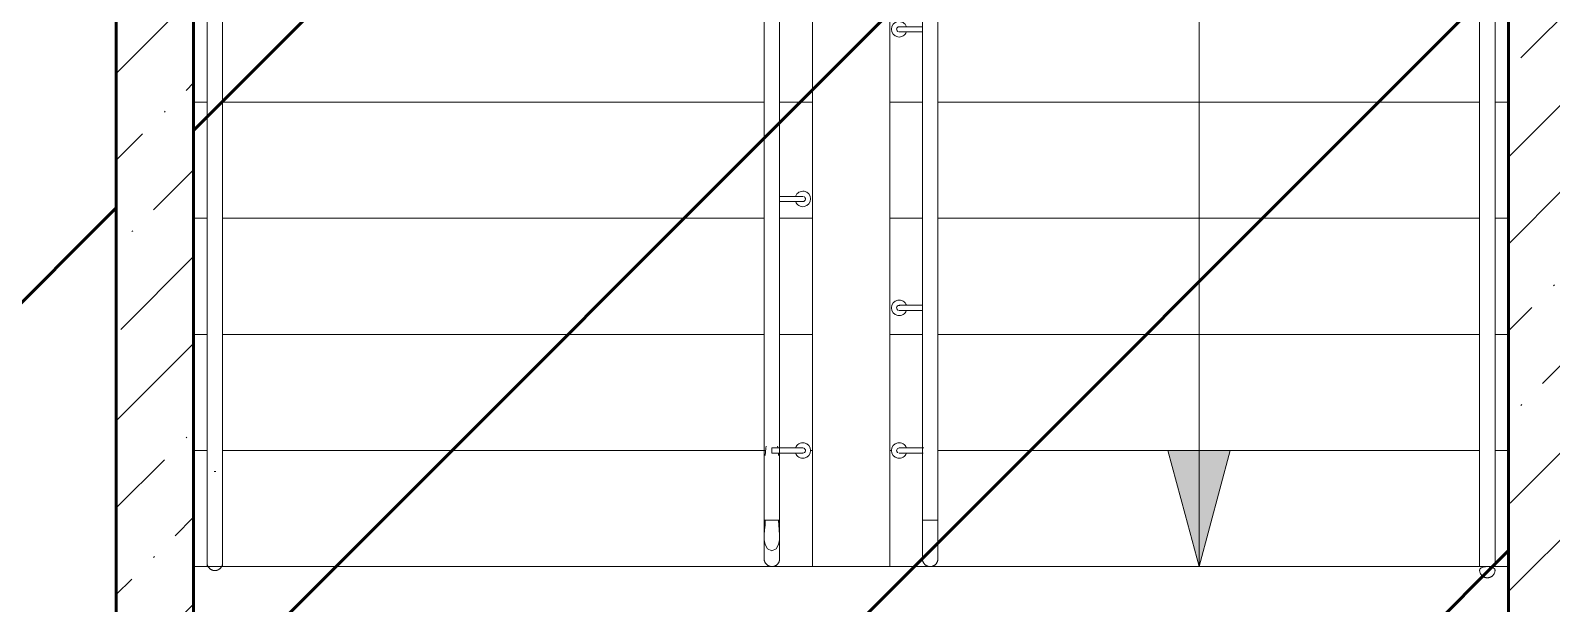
# Model space of a CAD drawing. Header units: millimetres. Extents: x -56773 to 323062, y -262288 to 76460.
# Drawn here: x 8587 to 12521, y -244904 to -243423 of the extents above; entities that cross this region are included whole.
import ezdxf

# ---------------------------------------------------------------- set-up
doc = ezdxf.new("R2010")
doc.units = ezdxf.units.MM
doc.linetypes.add('ADSK_Линия сетки', pattern=[25, 20, -2.5, 0, -2.5])
for name, color, linetype, lineweight in [('1.1) Шлифовка потолка', 5, 'Continuous', 60), ('3.1 Штукатурка внешн стен', 5, 'Continuous', 60), ('Лестницы', 7, 'Continuous', 9), ('Ограждение', 7, 'Continuous', 9), ('Оси', 7, 'Continuous', 9), ('Перекрытие', 7, 'Continuous', 18), ('Стены наружные', 7, 'Continuous', 18), ('Стены несущие', 7, 'Continuous', 30), ('Стрелки вверх', 7, 'Continuous', 18)]:
    doc.layers.add(name, color=color, linetype=linetype, lineweight=lineweight)
pattern_1 = [(45, (9.36, -250313.7), (84.1895, 308.696), [396.875, -79.375, 3.353, -76.022])]

# ---------------------------------------------------------------- blocks, each defined once
blk = doc.blocks.new('Ограждение - D40 доп поручень 700-422948-Маркировочный 5-й')
at = {"layer": 'Ограждение'}
for p, q in [((-26.7, 6.7), (-63.5, 6.7)), ((-62.1, -6.7), (-26.7, -6.7)), ((-26.7, -6.7), (-20, -6.7))]:
    blk.add_line(p, q, dxfattribs=at)
at = {"layer": 'Ограждение', "flags": 128}
for points in [[(0, 6.7), (0, 6.7), (-0.1, 6.7), (-0.2, 6.7), (-0.3, 6.7), (-0.5, 6.7), (-0.8, 6.7), (-1, 6.7), (-1.4, 6.7), (-1.7, 6.7), (-2.1, 6.7), (-2.5, 6.7), (-3, 6.7), (-3.5, 6.7), (-4.1, 6.7), (-4.7, 6.7), (-5.3, 6.7), (-5.9, 6.7), (-6.6, 6.7), (-7.3, 6.7), (-8.1, 6.7), (-8.9, 6.7), (-9.7, 6.7), (-10.5, 6.7), (-11.4, 6.7), (-12.3, 6.7), (-13.2, 6.7), (-14.1, 6.7), (-15, 6.7), (-16, 6.7), (-17, 6.7), (-18, 6.7), (-19, 6.7), (-20, 6.7), (-21.1, 6.7), (-22.1, 6.7), (-23.2, 6.7), (-24.2, 6.7), (-25.3, 6.7), (-26.4, 6.7), (-26.7, 6.7)], [(-26.7, -6.7), (-25.6, -6.7), (-24.5, -6.7), (-23.5, -6.7), (-22.4, -6.7), (-21.4, -6.7), (-20.3, -6.7), (-19.3, -6.7), (-18.3, -6.7), (-17.3, -6.7), (-16.3, -6.7), (-15.3, -6.7), (-14.4, -6.7), (-13.4, -6.7), (-12.5, -6.7), (-11.6, -6.7), (-10.7, -6.7), (-9.9, -6.7), (-9.1, -6.7), (-8.3, -6.7), (-7.5, -6.7), (-6.8, -6.7), (-6.1, -6.7), (-5.5, -6.7), (-4.8, -6.7), (-4.2, -6.7), (-3.7, -6.7), (-3.1, -6.7), (-2.7, -6.7), (-2.2, -6.7), (-1.8, -6.7), (-1.4, -6.7), (-1.1, -6.7), (-0.8, -6.7), (-0.6, -6.7), (-0.4, -6.7), (-0.2, -6.7), (-0.1, -6.7), (0, -6.7), (0, -6.7)]]:
    blk.add_lwpolyline(points, dxfattribs=at)
at = {"layer": 'Ограждение'}
for radius, start, end in [(20, 360, 160.3657), (6.67, 90, 105), (6.67, 293.6327, 90), (20, 199.6343, 360)]:
    blk.add_arc((0, 0), radius, start, end, dxfattribs=at)
blk = doc.blocks.new('Ограждение - D40 доп поручень 700-3269558-Маркировочный 5-й')
at = {"layer": 'Ограждение'}
for p, q in [((-26.7, 6.7), (-60, 6.7)), ((-60, -6.7), (-26.7, -6.7)), ((-26.7, -6.7), (-20, -6.7))]:
    blk.add_line(p, q, dxfattribs=at)
at = {"layer": 'Ограждение', "flags": 128}
for points in [[(0, 6.7), (0, 6.7), (-0.1, 6.7), (-0.2, 6.7), (-0.3, 6.7), (-0.5, 6.7), (-0.8, 6.7), (-1, 6.7), (-1.4, 6.7), (-1.7, 6.7), (-2.1, 6.7), (-2.5, 6.7), (-3, 6.7), (-3.5, 6.7), (-4.1, 6.7), (-4.7, 6.7), (-5.3, 6.7), (-5.9, 6.7), (-6.6, 6.7), (-7.3, 6.7), (-8.1, 6.7), (-8.9, 6.7), (-9.7, 6.7), (-10.5, 6.7), (-11.4, 6.7), (-12.3, 6.7), (-13.2, 6.7), (-14.1, 6.7), (-15, 6.7), (-16, 6.7), (-17, 6.7), (-18, 6.7), (-19, 6.7), (-20, 6.7), (-21.1, 6.7), (-22.1, 6.7), (-23.2, 6.7), (-24.2, 6.7), (-25.3, 6.7), (-26.4, 6.7), (-26.7, 6.7)], [(-26.7, -6.7), (-25.6, -6.7), (-24.5, -6.7), (-23.5, -6.7), (-22.4, -6.7), (-21.4, -6.7), (-20.3, -6.7), (-19.3, -6.7), (-18.3, -6.7), (-17.3, -6.7), (-16.3, -6.7), (-15.3, -6.7), (-14.4, -6.7), (-13.4, -6.7), (-12.5, -6.7), (-11.6, -6.7), (-10.7, -6.7), (-9.9, -6.7), (-9.1, -6.7), (-8.3, -6.7), (-7.5, -6.7), (-6.8, -6.7), (-6.1, -6.7), (-5.5, -6.7), (-4.8, -6.7), (-4.2, -6.7), (-3.7, -6.7), (-3.1, -6.7), (-2.7, -6.7), (-2.2, -6.7), (-1.8, -6.7), (-1.4, -6.7), (-1.1, -6.7), (-0.8, -6.7), (-0.6, -6.7), (-0.4, -6.7), (-0.2, -6.7), (-0.1, -6.7), (0, -6.7), (0, -6.7)]]:
    blk.add_lwpolyline(points, dxfattribs=at)
at = {"layer": 'Ограждение'}
for radius, start, end in [(20, 360, 160.3657), (6.67, 90, 105), (6.67, 285, 90), (20, 199.6343, 360)]:
    blk.add_arc((0, 0), radius, start, end, dxfattribs=at)
blk = doc.blocks.new('Ограждение - D40 доп поручень 700-3269560-Маркировочный 5-й')
at = {"layer": 'Ограждение'}
for p, q in [((-26.7, 6.7), (-60, 6.7)), ((-60, -6.7), (-26.7, -6.7)), ((-26.7, -6.7), (-20, -6.7))]:
    blk.add_line(p, q, dxfattribs=at)
at = {"layer": 'Ограждение', "flags": 128}
for points in [[(0, 6.7), (0, 6.7), (-0.1, 6.7), (-0.2, 6.7), (-0.3, 6.7), (-0.5, 6.7), (-0.8, 6.7), (-1, 6.7), (-1.4, 6.7), (-1.7, 6.7), (-2.1, 6.7), (-2.5, 6.7), (-3, 6.7), (-3.5, 6.7), (-4.1, 6.7), (-4.7, 6.7), (-5.3, 6.7), (-5.9, 6.7), (-6.6, 6.7), (-7.3, 6.7), (-8.1, 6.7), (-8.9, 6.7), (-9.7, 6.7), (-10.5, 6.7), (-11.4, 6.7), (-12.3, 6.7), (-13.2, 6.7), (-14.1, 6.7), (-15, 6.7), (-16, 6.7), (-17, 6.7), (-18, 6.7), (-19, 6.7), (-20, 6.7), (-21.1, 6.7), (-22.1, 6.7), (-23.2, 6.7), (-24.2, 6.7), (-25.3, 6.7), (-26.4, 6.7), (-26.7, 6.7)], [(-26.7, -6.7), (-25.6, -6.7), (-24.5, -6.7), (-23.5, -6.7), (-22.4, -6.7), (-21.4, -6.7), (-20.3, -6.7), (-19.3, -6.7), (-18.3, -6.7), (-17.3, -6.7), (-16.3, -6.7), (-15.3, -6.7), (-14.4, -6.7), (-13.4, -6.7), (-12.5, -6.7), (-11.6, -6.7), (-10.7, -6.7), (-9.9, -6.7), (-9.1, -6.7), (-8.3, -6.7), (-7.5, -6.7), (-6.8, -6.7), (-6.1, -6.7), (-5.5, -6.7), (-4.8, -6.7), (-4.2, -6.7), (-3.7, -6.7), (-3.1, -6.7), (-2.7, -6.7), (-2.2, -6.7), (-1.8, -6.7), (-1.4, -6.7), (-1.1, -6.7), (-0.8, -6.7), (-0.6, -6.7), (-0.4, -6.7), (-0.2, -6.7), (-0.1, -6.7), (0, -6.7), (0, -6.7)]]:
    blk.add_lwpolyline(points, dxfattribs=at)
at = {"layer": 'Ограждение'}
for radius, start, end in [(20, 360, 160.3657), (6.67, 90, 105), (6.67, 285, 90), (20, 199.6343, 360)]:
    blk.add_arc((0, 0), radius, start, end, dxfattribs=at)
blk = doc.blocks.new('Ограждение - Ограждение-941311-Маркировочный 5-й')
at = {"extrusion": (0, 0, -1), "zscale": -1}
for name, p in [('Ограждение - D40 доп поручень 700-3269558-Маркировочный 5-й', (-10824.6, 6893.4)), ('Ограждение - D40 доп поручень 700-3269560-Маркировочный 5-й', (-10824.6, 6173.4)), ('Ограждение - D40 доп поручень 700-422948-Маркировочный 5-й', (-10824.6, 5805))]:
    blk.add_blockref(name, p, dxfattribs=at)
blk = doc.blocks.new('Ограждение - D40 доп поручень 700-V6-Маркировочный 5-й')
at = {"layer": 'Ограждение'}
for p, q in [((-26.7, 6.7), (-80, 6.7)), ((-80, -6.7), (-80, 6.7)), ((-80, -6.7), (-26.7, -6.7)), ((-26.7, -6.7), (-20, -6.7))]:
    blk.add_line(p, q, dxfattribs=at)
at = {"layer": 'Ограждение', "flags": 128}
for points in [[(0, 6.7), (0, 6.7), (-0.1, 6.7), (-0.2, 6.7), (-0.3, 6.7), (-0.5, 6.7), (-0.8, 6.7), (-1, 6.7), (-1.4, 6.7), (-1.7, 6.7), (-2.1, 6.7), (-2.5, 6.7), (-3, 6.7), (-3.5, 6.7), (-4.1, 6.7), (-4.7, 6.7), (-5.3, 6.7), (-5.9, 6.7), (-6.6, 6.7), (-7.3, 6.7), (-8.1, 6.7), (-8.9, 6.7), (-9.7, 6.7), (-10.5, 6.7), (-11.4, 6.7), (-12.3, 6.7), (-13.2, 6.7), (-14.1, 6.7), (-15, 6.7), (-16, 6.7), (-17, 6.7), (-18, 6.7), (-19, 6.7), (-20, 6.7), (-21.1, 6.7), (-22.1, 6.7), (-23.2, 6.7), (-24.2, 6.7), (-25.3, 6.7), (-26.4, 6.7), (-26.7, 6.7)], [(-26.7, -6.7), (-25.6, -6.7), (-24.5, -6.7), (-23.5, -6.7), (-22.4, -6.7), (-21.4, -6.7), (-20.3, -6.7), (-19.3, -6.7), (-18.3, -6.7), (-17.3, -6.7), (-16.3, -6.7), (-15.3, -6.7), (-14.4, -6.7), (-13.4, -6.7), (-12.5, -6.7), (-11.6, -6.7), (-10.7, -6.7), (-9.9, -6.7), (-9.1, -6.7), (-8.3, -6.7), (-7.5, -6.7), (-6.8, -6.7), (-6.1, -6.7), (-5.5, -6.7), (-4.8, -6.7), (-4.2, -6.7), (-3.7, -6.7), (-3.1, -6.7), (-2.7, -6.7), (-2.2, -6.7), (-1.8, -6.7), (-1.4, -6.7), (-1.1, -6.7), (-0.8, -6.7), (-0.6, -6.7), (-0.4, -6.7), (-0.2, -6.7), (-0.1, -6.7), (0, -6.7), (0, -6.7)]]:
    blk.add_lwpolyline(points, dxfattribs=at)
at = {"layer": 'Ограждение'}
for radius, start, end in [(20, 360, 160.3657), (6.67, 90, 105), (6.67, 285, 90), (20, 199.6343, 360)]:
    blk.add_arc((0, 0), radius, start, end, dxfattribs=at)
blk = doc.blocks.new('Ограждение - D40 доп поручень 700-3274673-Маркировочный 5-й')
at = {"layer": 'Ограждение'}
for p, q in [((-26.7, 6.7), (-60, 6.7)), ((-60, -6.7), (-26.7, -6.7)), ((-26.7, -6.7), (-20, -6.7))]:
    blk.add_line(p, q, dxfattribs=at)
at = {"layer": 'Ограждение', "flags": 128}
for points in [[(0, 6.7), (0, 6.7), (-0.1, 6.7), (-0.2, 6.7), (-0.3, 6.7), (-0.5, 6.7), (-0.8, 6.7), (-1, 6.7), (-1.4, 6.7), (-1.7, 6.7), (-2.1, 6.7), (-2.5, 6.7), (-3, 6.7), (-3.5, 6.7), (-4.1, 6.7), (-4.7, 6.7), (-5.3, 6.7), (-5.9, 6.7), (-6.6, 6.7), (-7.3, 6.7), (-8.1, 6.7), (-8.9, 6.7), (-9.7, 6.7), (-10.5, 6.7), (-11.4, 6.7), (-12.3, 6.7), (-13.2, 6.7), (-14.1, 6.7), (-15, 6.7), (-16, 6.7), (-17, 6.7), (-18, 6.7), (-19, 6.7), (-20, 6.7), (-21.1, 6.7), (-22.1, 6.7), (-23.2, 6.7), (-24.2, 6.7), (-25.3, 6.7), (-26.4, 6.7), (-26.7, 6.7)], [(-26.7, -6.7), (-25.6, -6.7), (-24.5, -6.7), (-23.5, -6.7), (-22.4, -6.7), (-21.4, -6.7), (-20.3, -6.7), (-19.3, -6.7), (-18.3, -6.7), (-17.3, -6.7), (-16.3, -6.7), (-15.3, -6.7), (-14.4, -6.7), (-13.4, -6.7), (-12.5, -6.7), (-11.6, -6.7), (-10.7, -6.7), (-9.9, -6.7), (-9.1, -6.7), (-8.3, -6.7), (-7.5, -6.7), (-6.8, -6.7), (-6.1, -6.7), (-5.5, -6.7), (-4.8, -6.7), (-4.2, -6.7), (-3.7, -6.7), (-3.1, -6.7), (-2.7, -6.7), (-2.2, -6.7), (-1.8, -6.7), (-1.4, -6.7), (-1.1, -6.7), (-0.8, -6.7), (-0.6, -6.7), (-0.4, -6.7), (-0.2, -6.7), (-0.1, -6.7), (0, -6.7), (0, -6.7)]]:
    blk.add_lwpolyline(points, dxfattribs=at)
at = {"layer": 'Ограждение'}
for radius, start, end in [(20, 360, 160.3657), (6.67, 90, 105), (6.67, 285, 90), (20, 199.6343, 360)]:
    blk.add_arc((0, 0), radius, start, end, dxfattribs=at)
blk = doc.blocks.new('Ограждение - Ограждение-3082659-Маркировочный 5-й')
at = {"extrusion": (0, 0, -1), "zscale": -1, "rotation": 180}
for name, p in [('Ограждение - D40 доп поручень 700-3274673-Маркировочный 5-й', (-10575.4, 6455)), ('Ограждение - D40 доп поручень 700-V6-Маркировочный 5-й', (-10575.4, 5805))]:
    blk.add_blockref(name, p, dxfattribs=at)
blk = doc.blocks.new('Тип верхнего поручня - Верхний поручень_Внутренний_-3274271-Маркировочный 5-й')
at = {"layer": 'Ограждение'}
for p, q in [((10884.6, 9493), (10884.6, 5806.6)), ((10924.6, 5806.6), (10924.6, 9493)), ((10884.6, 5793.2), (10884.6, 5625)), ((10924.6, 5625), (10924.6, 5793.2)), ((10906.9, 5625), (10902.3, 5625))]:
    blk.add_line(p, q, dxfattribs=at)
at = {"layer": 'Ограждение', "flags": 128}
for points in [[(10884.6, 5806.6), (10884.6, 5805.5), (10884.6, 5804.4), (10884.6, 5803.3), (10884.6, 5802.1), (10884.6, 5801), (10884.6, 5799.8), (10884.6, 5798.6), (10884.6, 5797.5), (10884.6, 5796.3), (10884.6, 5795.1), (10884.6, 5793.9), (10884.6, 5793.2)], [(10924.6, 5793.2), (10924.6, 5794.4), (10924.6, 5795.6), (10924.6, 5796.8), (10924.6, 5797.9), (10924.6, 5799.1), (10924.6, 5800.3), (10924.6, 5801.5), (10924.6, 5802.6), (10924.6, 5803.7), (10924.6, 5804.8), (10924.6, 5805.9), (10924.6, 5806.6)]]:
    blk.add_lwpolyline(points, dxfattribs=at)
blk = doc.blocks.new('Тип верхнего поручня - D40 шаг 200-16091-Маркировочный 5-й')
at = {"layer": 'Ограждение'}
for p, q in [((0, 0), (0, 2.3)), ((0, -2.3), (0, 0))]:
    blk.add_line(p, q, dxfattribs=at)
at = {"layer": 'Ограждение', "flags": 128}
for points in [[(0, 20), (4, 20), (8, 20), (12, 20), (15.9, 20), (19.9, 20), (23.8, 20), (27.6, 20), (31.5, 20), (35.2, 20), (38.9, 20), (42.6, 20), (46.2, 20), (49.7, 20), (53.1, 20), (56.5, 20), (59.7, 20), (62.9, 20), (65.9, 20), (68.9, 20), (71.7, 20), (74.5, 20), (77.1, 20), (79.6, 20), (81.9, 20), (84.1, 20), (86.2, 20), (88.2, 20), (90, 20), (91.7, 20), (93.2, 20), (94.6, 20), (95.8, 20), (96.9, 20), (97.8, 20), (98.5, 20), (99.1, 20), (99.6, 20), (99.9, 20), (100, 20), (100, 20)], [(100, 20), (99.9, 20), (99.7, 20), (99.3, 20), (98.7, 20), (98, 20), (97.1, 20), (96.1, 20), (94.9, 20), (93.6, 20), (92.1, 20), (90.5, 20), (88.7, 20), (86.8, 20), (84.7, 20), (82.5, 20), (80.2, 20), (77.8, 20), (75.2, 20), (72.5, 20), (69.7, 20), (66.7, 20), (63.7, 20), (60.6, 20), (57.4, 20), (54, 20), (50.6, 20), (47.1, 20), (43.6, 20), (39.9, 20), (36.2, 20), (32.5, 20), (28.7, 20), (24.8, 20), (20.9, 20), (17, 20), (13, 20), (9.1, 20), (5.1, 20), (1.1, 20), (0, 20)], [(100, 20), (100.8, 20), (101.6, 19.9), (102.4, 19.9), (103.2, 19.7), (104, 19.6), (104.8, 19.4), (105.5, 19.2), (106.3, 19), (107, 18.7), (107.8, 18.4), (108.5, 18.1), (109.2, 17.7), (109.9, 17.4), (110.6, 16.9), (111.3, 16.5), (111.9, 16), (112.6, 15.6), (113.2, 15), (113.8, 14.5), (114.3, 13.9), (114.9, 13.3), (115.4, 12.7), (115.9, 12.1), (116.4, 11.5), (116.8, 10.8), (117.2, 10.1), (117.6, 9.4), (118, 8.7), (118.3, 8), (118.6, 7.2), (118.9, 6.5), (119.2, 5.7), (119.4, 5), (119.6, 4.2), (119.7, 3.4), (119.8, 2.6), (119.9, 1.8), (120, 1), (120, 0.2), (120, 0)], [(120, 0), (120, -0.8), (119.9, -1.6), (119.9, -2.4), (119.7, -3.2), (119.6, -4), (119.4, -4.8), (119.2, -5.5), (119, -6.3), (118.7, -7), (118.4, -7.8), (118.1, -8.5), (117.7, -9.2), (117.4, -9.9), (116.9, -10.6), (116.5, -11.3), (116, -11.9), (115.6, -12.6), (115, -13.2), (114.5, -13.8), (113.9, -14.3), (113.3, -14.9), (112.7, -15.4), (112.1, -15.9), (111.5, -16.4), (110.8, -16.8), (110.1, -17.2), (109.4, -17.6), (108.7, -18), (108, -18.3), (107.2, -18.6), (106.5, -18.9), (105.7, -19.2), (105, -19.4), (104.2, -19.6), (103.4, -19.7), (102.6, -19.8), (101.8, -19.9), (101, -20), (100.2, -20), (100, -20)], [(0, -20), (4, -20), (8, -20), (12, -20), (15.9, -20), (19.9, -20), (23.8, -20), (27.6, -20), (31.5, -20), (35.2, -20), (38.9, -20), (42.6, -20), (46.2, -20), (49.7, -20), (53.1, -20), (56.5, -20), (59.7, -20), (62.9, -20), (65.9, -20), (68.9, -20), (71.7, -20), (74.5, -20), (77.1, -20), (79.6, -20), (81.9, -20), (84.1, -20), (86.2, -20), (88.2, -20), (90, -20), (91.7, -20), (93.2, -20), (94.6, -20), (95.8, -20), (96.9, -20), (97.8, -20), (98.5, -20), (99.1, -20), (99.6, -20), (99.9, -20), (100, -20), (100, -20)], [(100, -20), (99.9, -20), (99.7, -20), (99.3, -20), (98.7, -20), (98, -20), (97.1, -20), (96.1, -20), (94.9, -20), (93.6, -20), (92.1, -20), (90.5, -20), (88.7, -20), (86.8, -20), (84.7, -20), (82.5, -20), (80.2, -20), (77.8, -20), (75.2, -20), (72.5, -20), (69.7, -20), (66.7, -20), (63.7, -20), (60.6, -20), (57.4, -20), (54, -20), (50.6, -20), (47.1, -20), (43.6, -20), (39.9, -20), (36.2, -20), (32.5, -20), (28.7, -20), (24.8, -20), (20.9, -20), (17, -20), (13, -20), (9.1, -20), (5.1, -20), (1.1, -20), (0, -20)]]:
    blk.add_lwpolyline(points, dxfattribs=at)
blk = doc.blocks.new('Тип верхнего поручня - Верхний поручень_Внутренний_-V29-Маркировочный 5-й')
at = {"layer": 'Ограждение'}
for p, q in [((10884.6, 9481.9), (10884.6, 5815.5)), ((10924.6, 9481.9), (10924.6, 5815.5)), ((10884.6, 5815.5), (10884.6, 5793.2)), ((10884.6, 5793.2), (10884.6, 5625)), ((10924.6, 5815.5), (10924.6, 5793.2)), ((10924.6, 5793.2), (10924.6, 5625)), ((10924.6, 5625), (10884.6, 5625))]:
    blk.add_line(p, q, dxfattribs=at)
blk = doc.blocks.new('Тип перил - Перила_Внутренний_-3274415-Маркировочный 5-й')
at = {"layer": 'Ограждение'}
for p, q in [((12325.4, 9405), (12325.4, 5505)), ((12365.4, 5505), (12365.4, 9405))]:
    blk.add_line(p, q, dxfattribs=at)
at = {"layer": 'Ограждение', "flags": 128}
blk.add_lwpolyline([(12347.5, 5505), (12345.4, 5505), (12343.3, 5505)], dxfattribs=at)
blk = doc.blocks.new('Тип перил - D40-16087-Маркировочный 5-й')
at = {"layer": 'Ограждение', "flags": 128}
for points in [[(45525, 5496), (45525.1, 5494.2), (45525.3, 5492.5), (45525.7, 5490.8), (45526.2, 5489.2), (45526.8, 5487.8), (45527.5, 5486.4), (45528.2, 5485.2), (45528.9, 5484.1), (45529.7, 5483.1), (45530.5, 5482.3), (45531.2, 5481.5), (45532, 5480.9), (45532.7, 5480.3), (45533.4, 5479.7), (45534.1, 5479.3), (45534.7, 5478.9), (45535.3, 5478.5), (45535.9, 5478.2), (45536.5, 5477.9), (45537, 5477.7), (45537.6, 5477.5), (45538.1, 5477.3), (45538.6, 5477.1), (45539, 5476.9), (45539.5, 5476.8), (45539.9, 5476.7), (45540.4, 5476.6), (45540.8, 5476.5), (45541.2, 5476.4), (45541.6, 5476.3), (45542, 5476.3), (45542.3, 5476.2), (45542.7, 5476.2), (45543.1, 5476.1), (45543.5, 5476.1), (45543.8, 5476.1), (45544.2, 5476), (45544.5, 5476), (45544.9, 5476), (45545, 5476)], [(45565, 5496), (45564.9, 5494.2), (45564.7, 5492.5), (45564.3, 5490.8), (45563.8, 5489.2), (45563.2, 5487.8), (45562.5, 5486.4), (45561.8, 5485.2), (45561.1, 5484.1), (45560.3, 5483.1), (45559.5, 5482.3), (45558.8, 5481.5), (45558, 5480.9), (45557.3, 5480.3), (45556.6, 5479.7), (45555.9, 5479.3), (45555.3, 5478.9), (45554.7, 5478.5), (45554.1, 5478.2), (45553.5, 5477.9), (45553, 5477.7), (45552.4, 5477.5), (45551.9, 5477.3), (45551.4, 5477.1), (45551, 5476.9), (45550.5, 5476.8), (45550.1, 5476.7), (45549.6, 5476.6), (45549.2, 5476.5), (45548.8, 5476.4), (45548.4, 5476.3), (45548, 5476.3), (45547.7, 5476.2), (45547.3, 5476.2), (45546.9, 5476.1), (45546.5, 5476.1), (45546.2, 5476.1), (45545.8, 5476), (45545.5, 5476), (45545.1, 5476), (45545, 5476)]]:
    blk.add_lwpolyline(points, dxfattribs=at)
at = {"layer": 'Ограждение'}
for start_param, end_param in [(1.570796, 3.367477), (6.080846, 7.853982)]:
    blk.add_ellipse((45545, 5496), major_axis=(20, 0), ratio=0.447214, start_param=start_param, end_param=end_param, dxfattribs=at)
blk = doc.blocks.new('Тип перил - Перила_Внутренний_-V30-Маркировочный 5-й')
at = {"layer": 'Ограждение'}
for p, q in [((12325.4, 9405), (12325.4, 5505)), ((12365.4, 9405), (12365.4, 5505)), ((12365.4, 5505), (12325.4, 5505))]:
    blk.add_line(p, q, dxfattribs=at)
blk = doc.blocks.new('Тип перил - Перила_Внутренний_-3275139-Маркировочный 5-й')
at = {"layer": 'Ограждение'}
for p, q in [((9035, 5791.9), (9035, 5505)), ((9075, 5505), (9075, 5791.9)), ((9057.1, 5750.7), (9052.9, 5750.7))]:
    blk.add_line(p, q, dxfattribs=at)
at = {"layer": 'Ограждение', "flags": 128}
blk.add_lwpolyline([(9057, 5505), (9055, 5505), (9053, 5505)], dxfattribs=at)
blk = doc.blocks.new('Тип перил - D40-V36-Маркировочный 5-й')
at = {"layer": 'Ограждение', "flags": 128}
for points in [[(9035, 5514.6), (9035.1, 5513), (9035.3, 5511.3), (9035.6, 5509.8), (9036, 5508.3), (9036.6, 5506.9), (9037.2, 5505.6), (9037.8, 5504.4), (9038.5, 5503.3), (9039.2, 5502.3), (9040, 5501.4), (9040.7, 5500.6), (9041.4, 5499.9), (9042.1, 5499.3), (9042.8, 5498.8), (9043.5, 5498.3), (9044.1, 5497.8), (9044.8, 5497.4), (9045.4, 5497.1), (9046, 5496.8), (9046.5, 5496.5), (9047.1, 5496.2), (9047.6, 5496), (9048.1, 5495.8), (9048.6, 5495.7), (9049.1, 5495.5), (9049.6, 5495.4), (9050, 5495.2), (9050.5, 5495.1), (9050.9, 5495), (9051.3, 5494.9), (9051.7, 5494.9), (9052.1, 5494.8), (9052.5, 5494.8), (9052.9, 5494.7), (9053.3, 5494.7), (9053.7, 5494.6), (9054.1, 5494.6), (9054.5, 5494.6), (9054.9, 5494.6), (9055, 5494.6)], [(9075, 5514.6), (9074.9, 5513), (9074.7, 5511.3), (9074.4, 5509.8), (9074, 5508.3), (9073.4, 5506.9), (9072.8, 5505.6), (9072.2, 5504.4), (9071.5, 5503.3), (9070.8, 5502.3), (9070, 5501.4), (9069.3, 5500.6), (9068.6, 5499.9), (9067.9, 5499.3), (9067.2, 5498.8), (9066.5, 5498.3), (9065.9, 5497.8), (9065.2, 5497.4), (9064.6, 5497.1), (9064, 5496.8), (9063.5, 5496.5), (9062.9, 5496.2), (9062.4, 5496), (9061.9, 5495.8), (9061.4, 5495.7), (9060.9, 5495.5), (9060.4, 5495.4), (9060, 5495.2), (9059.5, 5495.1), (9059.1, 5495), (9058.7, 5494.9), (9058.3, 5494.9), (9057.9, 5494.8), (9057.5, 5494.8), (9057.1, 5494.7), (9056.7, 5494.7), (9056.3, 5494.6), (9055.9, 5494.6), (9055.5, 5494.6), (9055.1, 5494.6), (9055, 5494.6)]]:
    blk.add_lwpolyline(points, dxfattribs=at)
blk = doc.blocks.new('Тип перил - Перила_Внутренний_-V37-Маркировочный 5-й')
at = {"layer": 'Ограждение'}
for p, q in [((9075, 6966.9), (9035, 6948.2)), ((9075, 5505), (9075, 6966.9)), ((9035, 5505), (9035, 6948.2)), ((9035, 5505), (9075, 5505))]:
    blk.add_line(p, q, dxfattribs=at)
blk = doc.blocks.new('Тип верхнего поручня - Верхний поручень_Внутренний_-3275219-Маркировочный 5-й')
at = {"layer": 'Ограждение'}
for p, q in [((10510.1, 5816.3), (10511.2, 5811.4)), ((10512.6, 5798.6), (10512.7, 5792.1))]:
    blk.add_line(p, q, dxfattribs=at)
at = {"layer": 'Ограждение', "flags": 128}
blk.add_lwpolyline([(10478.1, 5792.1), (10478.4, 5801.8), (10479.6, 5811.4), (10480.7, 5816.3)], dxfattribs=at)
blk = doc.blocks.new('Тип верхнего поручня - D40 шаг 200-V38-Маркировочный 5-й')
at = {"layer": 'Ограждение', "flags": 128}
for points in [[(0, 20), (4, 20), (8, 20), (12, 20), (15.9, 20), (19.9, 20), (23.8, 20), (27.6, 20), (31.5, 20), (35.2, 20), (38.9, 20), (42.6, 20), (46.2, 20), (49.7, 20), (53.1, 20), (56.5, 20), (59.7, 20), (62.9, 20), (65.9, 20), (68.9, 20), (71.7, 20), (74.5, 20), (77.1, 20), (79.6, 20), (81.9, 20), (84.1, 20), (86.2, 20), (88.2, 20), (90, 20), (91.7, 20), (93.2, 20), (94.6, 20), (95.8, 20), (96.9, 20), (97.8, 20), (98.5, 20), (99.1, 20), (99.6, 20), (99.9, 20), (100, 20), (100, 20)], [(0, 17.3), (12.6, 17.8), (25.2, 18.9), (37.6, 19.8), (50.5, 19.7), (63.1, 17.4), (74.1, 11.2), (79.4, 0)], [(0, -17.3), (12.6, -17.8), (25.2, -18.9), (37.6, -19.8), (50.5, -19.7), (63.1, -17.4), (74.1, -11.2), (79.4, 0)], [(100, 20), (99.9, 20), (99.7, 20), (99.3, 20), (98.7, 20), (98, 20), (97.1, 20), (96.1, 20), (94.9, 20), (93.6, 20), (92.1, 20), (90.5, 20), (88.7, 20), (86.8, 20), (84.7, 20), (82.5, 20), (80.2, 20), (77.8, 20), (75.2, 20), (72.5, 20), (69.7, 20), (66.7, 20), (63.7, 20), (60.6, 20), (57.4, 20), (54, 20), (50.6, 20), (47.1, 20), (43.6, 20)], [(100, 20), (100.8, 20), (101.6, 19.9), (102.4, 19.9), (103.2, 19.7), (104, 19.6), (104.8, 19.4), (105.5, 19.2), (106.3, 19), (107, 18.7), (107.8, 18.4), (108.5, 18.1), (109.2, 17.7), (109.9, 17.4), (110.6, 16.9), (111.3, 16.5), (111.9, 16), (112.6, 15.6), (113.2, 15), (113.8, 14.5), (114.3, 13.9), (114.9, 13.3), (115.4, 12.7), (115.9, 12.1), (116.4, 11.5), (116.8, 10.8), (117.2, 10.1), (117.6, 9.4), (118, 8.7), (118.3, 8), (118.6, 7.2), (118.9, 6.5), (119.2, 5.7), (119.4, 5), (119.6, 4.2), (119.7, 3.4), (119.8, 2.6), (119.9, 1.8), (120, 1), (120, 0.2), (120, 0)], [(120, 0), (120, -0.8), (119.9, -1.6), (119.9, -2.4), (119.7, -3.2), (119.6, -4), (119.4, -4.8), (119.2, -5.5), (119, -6.3), (118.7, -7), (118.4, -7.8), (118.1, -8.5), (117.7, -9.2), (117.4, -9.9), (116.9, -10.6), (116.5, -11.3), (116, -11.9), (115.6, -12.6), (115, -13.2), (114.5, -13.8), (113.9, -14.3), (113.3, -14.9), (112.7, -15.4), (112.1, -15.9), (111.5, -16.4), (110.8, -16.8), (110.1, -17.2), (109.4, -17.6), (108.7, -18), (108, -18.3), (107.2, -18.6), (106.5, -18.9), (105.7, -19.2), (105, -19.4), (104.2, -19.6), (103.4, -19.7), (102.6, -19.8), (101.8, -19.9), (101, -20), (100.2, -20), (100, -20)], [(100, -20), (99.9, -20), (99.7, -20), (99.3, -20), (98.7, -20), (98, -20), (97.1, -20), (96.1, -20), (94.9, -20), (93.6, -20), (92.1, -20), (90.5, -20), (88.7, -20), (86.8, -20), (84.7, -20), (82.5, -20), (80.2, -20), (77.8, -20), (75.2, -20), (72.5, -20), (69.7, -20), (66.7, -20), (63.7, -20), (60.6, -20), (57.4, -20), (54, -20), (50.6, -20), (47.1, -20), (43.6, -20), (39.9, -20), (36.2, -20), (32.5, -20), (28.7, -20), (24.8, -20), (20.9, -20), (17, -20), (13, -20), (9.1, -20), (5.1, -20), (1.1, -20), (0, -20)], [(43.6, -20), (47.2, -20), (50.6, -20), (54.1, -20), (57.4, -20), (60.6, -20), (63.7, -20), (66.8, -20), (69.7, -20), (72.5, -20), (75.2, -20), (77.8, -20), (80.2, -20), (82.6, -20), (84.7, -20), (86.8, -20), (88.7, -20), (90.5, -20), (92.1, -20), (93.6, -20), (94.9, -20), (96.1, -20), (97.1, -20), (98, -20), (98.7, -20), (99.3, -20), (99.7, -20), (99.9, -20), (100, -20)]]:
    blk.add_lwpolyline(points, dxfattribs=at)
blk = doc.blocks.new('Тип верхнего поручня - Верхний поручень_Внутренний_-V39-Маркировочный 5-й')
at = {"layer": 'Ограждение'}
for p, q in [((10515.4, 5816.2), (10515.4, 7638.6)), ((10475.4, 5816.2), (10475.4, 7619.9)), ((10475.4, 5792.1), (10475.4, 5816.2)), ((10475.4, 5625), (10475.4, 5792.1)), ((10515.4, 5792.1), (10515.4, 5816.2)), ((10515.4, 5625), (10515.4, 5792.1)), ((10475.4, 5625), (10515.4, 5625))]:
    blk.add_line(p, q, dxfattribs=at)

msp = doc.modelspace()

# ---------------------------------------------------------------- hatches: boundary and pattern name
at = {"layer": '1.1) Шлифовка потолка', "transparency": 33554687}
h = msp.add_hatch(dxfattribs=at)
h.set_pattern_fill('ANSI31', color=5, scale=333)
h.paths.add_polyline_path([(9009.3615, -247508.7359), (12409.3615, -247508.7359), (12409.3615, -239308.7359), (9009.3615, -239308.7359)])
h = msp.add_hatch(dxfattribs=at)
h.set_pattern_fill('ANSI31', color=5, scale=333)
h.paths.add_polyline_path([(8809.3615, -241108.7359), (8336.8615, -241108.7359), (8336.8615, -240958.7359), (3009.3615, -240958.7359), (3009.3615, -241108.7359), (2609.3615, -241108.7359), (434.3615, -240958.7359), (-2990.6385, -240958.7359), (-2990.6385, -241108.7359), (-3106.341, -246708.7359), (-2990.6385, -246708.7359), (6459.3615, -248368.7359), (8609.3615, -248368.7359), (8609.3615, -244208.7359), (8809.3615, -244208.7359)])
h.paths.add_polyline_path([(3009.3615, -246708.7359), (3009.3615, -247108.7359), (2609.3615, -247108.7359), (2609.3615, -246708.7359)], flags=16)
h.paths.add_polyline_path([(-1940.6385, -247358.7359), (-2940.6385, -247358.7359), (-2940.6385, -247058.7359), (-1940.6385, -247058.7359)], flags=16)
at = {"layer": 'Стены наружные', "lineweight": 9}
h = msp.add_hatch(dxfattribs=at)
h.set_pattern_fill('FP_2', color=256, style=0, pattern_type=2)
h.set_pattern_definition(pattern_1)
h.paths.add_polyline_path([(9009.3615, -247708.7359), (9009.3615, -247108.7359), (8809.3615, -247108.7359), (8809.3615, -247708.7359), (8929.3615, -247708.7359)])
h.paths.add_polyline_path([(8809.3615, -246708.7359), (9009.3615, -246708.7359), (9009.3615, -241108.7359), (8809.3615, -241108.7359), (8809.3615, -245947.2003)])
h.paths.add_polyline_path([(9009.3615, -240708.7359), (9009.3615, -239308.7359), (8809.3615, -239308.7359), (8809.3615, -240708.7359)])
h = msp.add_hatch(dxfattribs=at)
h.set_pattern_fill('FP_2', color=256, style=0, pattern_type=2)
h.set_pattern_definition(pattern_1)
h.paths.add_polyline_path([(12409.3615, -247508.7359), (12609.3615, -247508.7359), (12609.3615, -239308.7359), (12409.3615, -239308.7359), (12409.3615, -247220.452)])
at = {"layer": 'Стрелки вверх'}
msp.add_hatch(color=256, dxfattribs=at).paths.add_polyline_path([(11609.3615, -244808.7359), (11689.7463, -244508.7359), (11528.9767, -244508.7359), (11573.2454, -244673.9486)])

# ---------------------------------------------------------------- linework, layer by layer
at = {"layer": '1.1) Шлифовка потолка'}
msp.add_lwpolyline([(9009.3615, -247508.7359), (12409.3615, -247508.7359), (12409.3615, -239308.7359), (9009.3615, -239308.7359)], close=True, dxfattribs=at)
at = {"layer": '3.1 Штукатурка внешн стен'}
msp.add_lwpolyline([(-3140.6385, -257258.7359), (-3140.6385, -240958.7359), (8809.3615, -240958.7359), (8809.3615, -247708.7359), (12609.3615, -247708.7359), (12609.3615, -247483.7359)], dxfattribs=at)
at = {"layer": 'Лестницы'}
for p, q in [((10609.3615, -243608.7359), (10609.3615, -243308.7359)), ((10809.3615, -243308.7359), (10809.3615, -243608.7359)), ((9009.3615, -243608.7359), (9044.3615, -243608.7359)), ((9009.3615, -243608.7359), (9044.3615, -243608.7359)), ((9084.3615, -243608.7359), (10484.7615, -243608.7359)), ((9084.3615, -243608.7359), (10484.7615, -243608.7359)), ((10524.7615, -243608.7359), (10609.3615, -243608.7359)), ((10524.7615, -243608.7359), (10609.3615, -243608.7359)), ((10609.3615, -243908.7359), (10609.3615, -243608.7359)), ((10809.3615, -243608.7359), (10809.3615, -243908.7359)), ((10893.9615, -243608.7359), (10809.3615, -243608.7359)), ((10893.9615, -243608.7359), (10809.3615, -243608.7359)), ((12334.7615, -243608.7359), (10933.9615, -243608.7359)), ((12334.7615, -243608.7359), (10933.9615, -243608.7359)), ((12409.3615, -243608.7359), (12374.7615, -243608.7359)), ((12409.3615, -243608.7359), (12374.7615, -243608.7359)), ((9009.3615, -243908.7359), (9044.3615, -243908.7359)), ((9009.3615, -243908.7359), (9044.3615, -243908.7359)), ((9084.3615, -243908.7359), (10484.7615, -243908.7359)), ((9084.3615, -243908.7359), (10484.7615, -243908.7359)), ((10524.7615, -243908.7359), (10609.3615, -243908.7359)), ((10524.7615, -243908.7359), (10609.3615, -243908.7359)), ((10609.3615, -244208.7359), (10609.3615, -243908.7359)), ((10809.3615, -243908.7359), (10809.3615, -244208.7359)), ((10893.9615, -243908.7359), (10809.3615, -243908.7359)), ((10893.9615, -243908.7359), (10809.3615, -243908.7359)), ((12334.7615, -243908.7359), (10933.9615, -243908.7359)), ((12334.7615, -243908.7359), (10933.9615, -243908.7359)), ((12409.3615, -243908.7359), (12374.7615, -243908.7359)), ((12409.3615, -243908.7359), (12374.7615, -243908.7359)), ((9009.3615, -244208.7359), (9044.3615, -244208.7359)), ((9009.3615, -244208.7359), (9044.3615, -244208.7359)), ((9084.3615, -244208.7359), (10484.7615, -244208.7359)), ((9084.3615, -244208.7359), (10484.7615, -244208.7359)), ((10524.7615, -244208.7359), (10609.3615, -244208.7359)), ((10524.7615, -244208.7359), (10609.3615, -244208.7359)), ((10609.3615, -244508.7359), (10609.3615, -244208.7359)), ((10809.3615, -244208.7359), (10809.3615, -244508.7359)), ((10893.9615, -244208.7359), (10809.3615, -244208.7359)), ((10893.9615, -244208.7359), (10809.3615, -244208.7359)), ((12334.7615, -244208.7359), (10933.9615, -244208.7359)), ((12334.7615, -244208.7359), (10933.9615, -244208.7359)), ((12409.3615, -244208.7359), (12374.7615, -244208.7359)), ((12409.3615, -244208.7359), (12374.7615, -244208.7359)), ((9009.3615, -244508.7359), (9044.3615, -244508.7359)), ((9009.3615, -244508.7359), (9044.3615, -244508.7359)), ((9084.3615, -244508.7359), (10488.1857, -244508.7359)), ((9084.3615, -244508.7359), (10488.1857, -244508.7359)), ((10604.7615, -244508.7359), (10609.3615, -244508.7359)), ((10604.7615, -244508.7359), (10609.3615, -244508.7359)), ((10609.3615, -244808.7359), (10609.3615, -244508.7359)), ((10809.3615, -244508.7359), (10809.3615, -244808.7359)), ((10813.9615, -244508.7359), (10809.3615, -244508.7359)), ((10813.9615, -244508.7359), (10809.3615, -244508.7359)), ((12334.7615, -244508.7359), (10933.5829, -244508.7359)), ((12334.7615, -244508.7359), (10933.5829, -244508.7359)), ((12409.3615, -244508.7359), (12374.7615, -244508.7359)), ((12409.3615, -244508.7359), (12374.7615, -244508.7359)), ((9009.3615, -244808.7359), (9044.3615, -244808.7359)), ((9009.3615, -244808.7359), (9044.3615, -244808.7359)), ((9084.3615, -244808.7359), (10609.3615, -244808.7359)), ((9084.3615, -244808.7359), (10609.3615, -244808.7359)), ((12334.7615, -244808.7359), (10809.3615, -244808.7359)), ((12409.3615, -244808.7359), (12374.7615, -244808.7359))]:
    msp.add_line(p, q, dxfattribs=at)
at = {"layer": 'Оси', "color": 253, "linetype": 'ADSK_Линия сетки', "lineweight": 5, "true_color": 0xaaaaaa}
msp.add_line((8809.3615, -261287.5872), (8809.3615, -240286.2598), dxfattribs=at)
at = {"layer": 'Перекрытие'}
for p, q in [((12334.7615, -244808.7359), (10609.3615, -244808.7359)), ((12409.3615, -244808.7359), (12374.7615, -244808.7359))]:
    msp.add_line(p, q, dxfattribs=at)
at = {"layer": 'Стены несущие', "lineweight": 9}
for p, q in [((12409.3615, -247508.7359), (12409.3615, -239308.7359)), ((8809.3615, -241108.7359), (8809.3615, -246708.7359)), ((9009.3615, -246708.7359), (9009.3615, -241108.7359))]:
    msp.add_line(p, q, dxfattribs=at)
at = {"layer": 'Стрелки вверх'}
for p, q in [((11609.3615, -243308.7359), (11609.3615, -243608.7359)), ((11609.3615, -243608.7359), (11609.3615, -243908.7359)), ((11609.3615, -243908.7359), (11609.3615, -244208.7359)), ((11609.3615, -244208.7359), (11609.3615, -244508.7359)), ((11689.7463, -244508.7359), (11528.9767, -244508.7359)), ((11528.9767, -244508.7359), (11573.2454, -244673.9486)), ((11609.3615, -244508.7359), (11609.3615, -244808.7359)), ((11609.3615, -244808.7359), (11689.7463, -244508.7359)), ((11573.2454, -244673.9486), (11609.3615, -244808.7359))]:
    msp.add_line(p, q, dxfattribs=at)

# ---------------------------------------------------------------- block references
at = {"layer": 'Ограждение'}
for name, p in [('Тип перил - Перила_Внутренний_-3274415-Маркировочный 5-й', (9.3615, -250313.7049)), ('Тип перил - Перила_Внутренний_-V30-Маркировочный 5-й', (9.3615, -250313.7049)), ('Тип перил - Перила_Внутренний_-3275139-Маркировочный 5-й', (9.3615, -250313.7049)), ('Тип верхнего поручня - Верхний поручень_Внутренний_-3274271-Маркировочный 5-й', (9.3615, -250313.7049)), ('Тип верхнего поручня - Верхний поручень_Внутренний_-V29-Маркировочный 5-й', (9.3615, -250313.7049)), ('Ограждение - Ограждение-941311-Маркировочный 5-й', (9.3615, -250313.7049)), ('Тип верхнего поручня - Верхний поручень_Внутренний_-V39-Маркировочный 5-й', (9.3615, -250313.7049)), ('Тип перил - Перила_Внутренний_-V37-Маркировочный 5-й', (9.3615, -250313.7049)), ('Ограждение - Ограждение-3082659-Маркировочный 5-й', (9.3615, -250313.7049)), ('Тип верхнего поручня - Верхний поручень_Внутренний_-3275219-Маркировочный 5-й', (9.3615, -250313.7049)), ('Тип перил - D40-V36-Маркировочный 5-й', (9.3615, -250313.7049)), ('Тип перил - D40-16087-Маркировочный 5-й', (-33190.2385, -250313.7049))]:
    msp.add_blockref(name, p, dxfattribs=at)
at = {"layer": 'Ограждение', "rotation": 269.9999999999994}
for name, p in [('Тип верхнего поручня - D40 шаг 200-V38-Маркировочный 5-й', (10504.7615, -244688.7359)), ('Тип верхнего поручня - D40 шаг 200-16091-Маркировочный 5-й', (10913.9615, -244688.7359))]:
    msp.add_blockref(name, p, dxfattribs=at)

doc.saveas('drawing.dxf')
